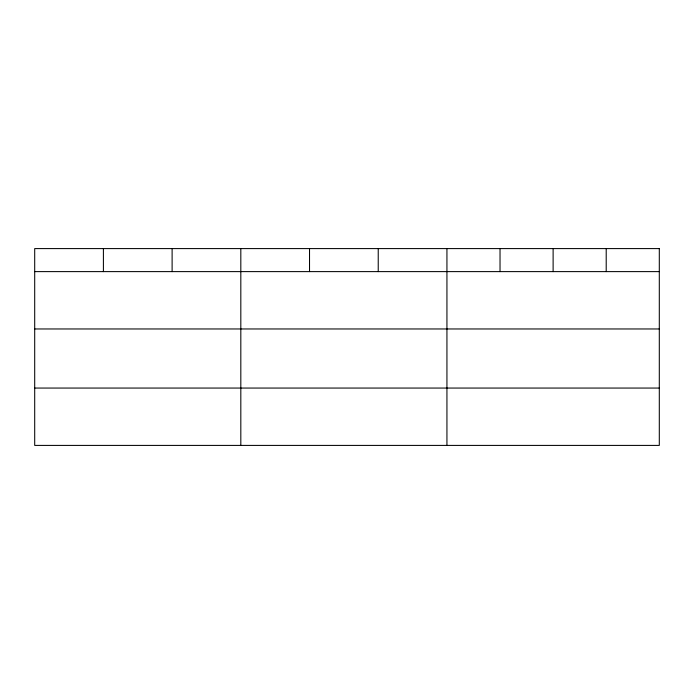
<?xml version="1.0" encoding="UTF-8"?>
<svg xmlns="http://www.w3.org/2000/svg" width="694" height="694" viewBox="0 0 694 694"><rect width="100%" height="100%" fill="white"/><g stroke="black" fill="none" stroke-linecap="round" stroke-linejoin="round"><path stroke-width="1.04" d="M34.7 271.614L659.3 271.614M34.7 328.965L659.3 328.965M34.7 388.059L659.3 388.059M606.209 248.591L606.209 271.614M553.118 248.591L553.118 271.614M500.027 248.591L500.027 271.614M446.936 248.591L446.936 445.409M378.23 248.591L378.23 271.614M309.524 248.591L309.524 271.614M240.818 248.591L240.818 445.409M172.112 248.591L172.112 271.614M103.406 248.591L103.406 271.614M659.3 248.591L34.7 248.591L34.7 445.409L659.3 445.409L659.3 248.591"/></g></svg>
